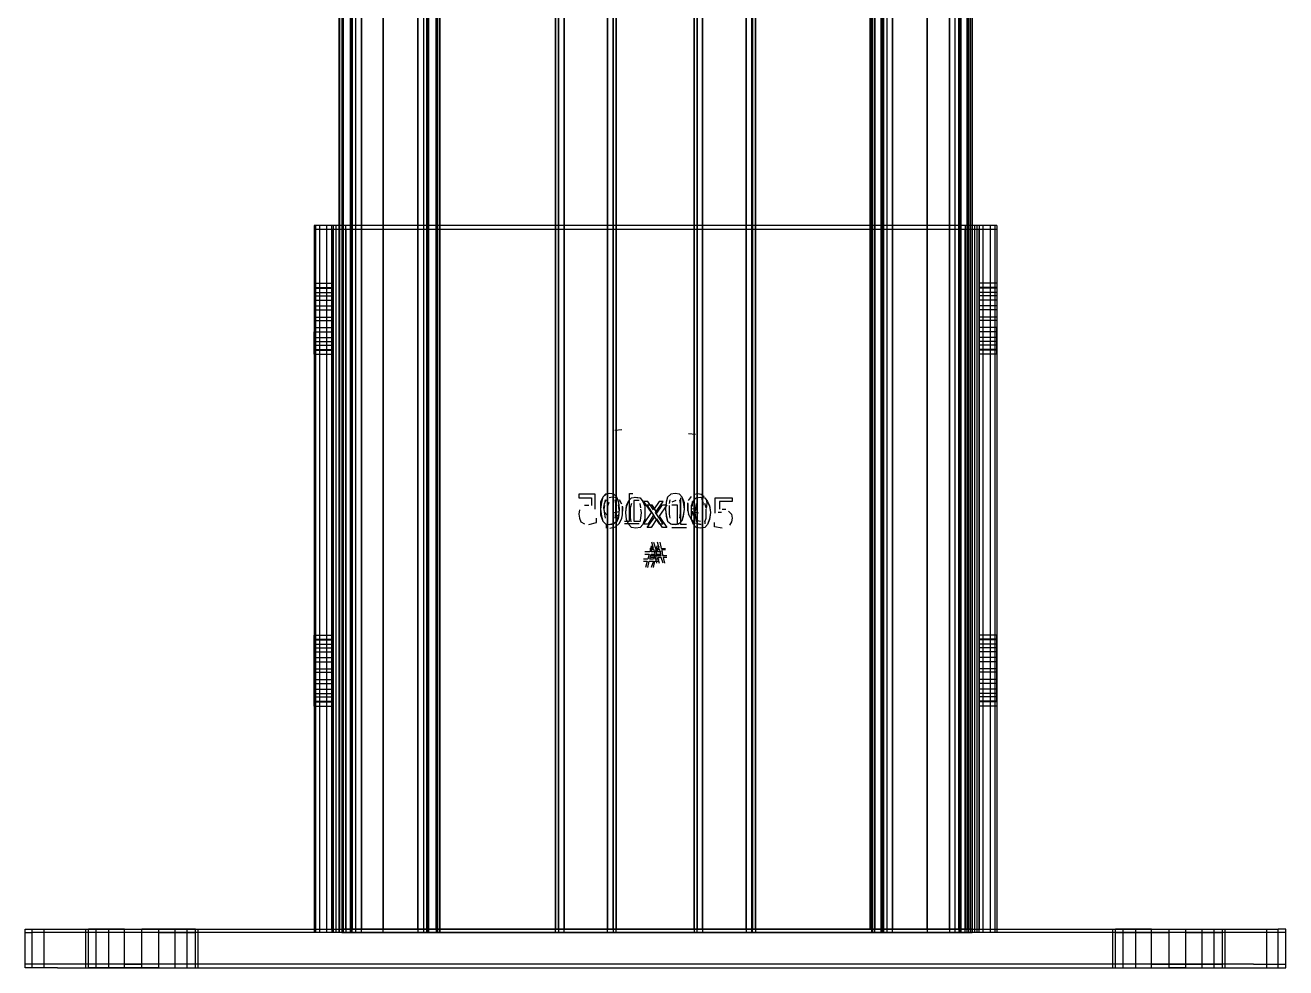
# Model space of a CAD drawing. Extents: x -0.56 to 3.72, y -0.16 to 4.75.
# Drawn here: x 3.545 to 3.7242, y -0.1599 to -0.0259 of the extents above; entities that cross this region are included whole.
import ezdxf

# ---------------------------------------------------------------- set-up
doc = ezdxf.new("R2010")
doc.units = 0
doc.layers.add('OUTLINES', color=7, linetype='Continuous', true_color=0x000009)

msp = doc.modelspace()

# ---------------------------------------------------------------- linework, layer by layer
at = {"layer": 'OUTLINES'}
for p, q in [((3.5897, 4.7456), (3.5897, -0.1544)), ((3.59, 4.7456), (3.59, -0.1544)), ((3.5902, -0.1544), (3.5902, 4.7456)), ((3.5912, 4.7456), (3.5912, -0.1544)), ((3.5913, -0.1544), (3.5913, 4.7456)), ((3.5914, -0.1544), (3.5914, 4.7456)), ((3.5915, 4.7456), (3.5915, -0.1544)), ((3.592, -0.1544), (3.592, 4.7456)), ((3.5928, 4.7456), (3.5928, -0.1544)), ((3.5959, 4.7456), (3.5959, -0.1544)), ((3.6008, -0.1544), (3.6008, 4.7456)), ((3.6016, 4.7456), (3.6016, -0.1544)), ((3.6021, 4.7456), (3.6021, -0.1544)), ((3.6022, 4.7456), (3.6022, -0.1544)), ((3.6023, -0.1544), (3.6023, 4.7456)), ((3.6024, -0.1544), (3.6024, 4.7456)), ((3.6034, -0.1544), (3.6034, 4.7456)), ((3.6036, -0.1544), (3.6036, 4.7456)), ((3.6039, 4.7456), (3.6039, -0.1544)), ((3.6204, 4.7456), (3.6204, -0.1544)), ((3.6208, -0.1544), (3.6208, 4.7456)), ((3.6216, 4.7456), (3.6216, -0.1544)), ((3.6278, 4.7456), (3.6278, -0.1544)), ((3.6286, -0.1544), (3.6286, 4.7456)), ((3.629, 4.7456), (3.629, -0.1544)), ((3.6401, -0.1544), (3.6401, 4.7456)), ((3.6405, 4.7456), (3.6405, -0.1544)), ((3.6413, -0.1544), (3.6413, 4.7456)), ((3.6475, -0.1544), (3.6475, 4.7456)), ((3.6483, 4.7456), (3.6483, -0.1544)), ((3.6484, 4.7456), (3.6484, -0.1544)), ((3.6488, -0.1544), (3.6488, 4.7456)), ((3.6651, -0.1544), (3.6651, 4.7456)), ((3.6653, -0.1544), (3.6653, 4.7456)), ((3.6655, -0.1544), (3.6655, 4.7456)), ((3.6658, 4.7456), (3.6658, -0.1544)), ((3.6667, -0.1544), (3.6667, 4.7456)), ((3.6668, 4.7456), (3.6668, -0.1544)), ((3.6669, 4.7456), (3.6669, -0.1544)), ((3.667, -0.1544), (3.667, 4.7456)), ((3.6675, 4.7456), (3.6675, -0.1544)), ((3.6683, 4.7456), (3.6683, -0.1544)), ((3.6732, -0.1544), (3.6732, 4.7456)), ((3.6764, -0.1544), (3.6764, 4.7456)), ((3.6772, -0.1544), (3.6772, 4.7456)), ((3.6777, -0.1544), (3.6777, 4.7456)), ((3.6778, -0.1544), (3.6778, 4.7456)), ((3.6779, 4.7456), (3.6779, -0.1544)), ((3.678, 4.7456), (3.678, -0.1544)), ((3.6789, 4.7456), (3.6789, -0.1544)), ((3.6791, 4.7456), (3.6791, -0.1544)), ((3.6794, -0.1544), (3.6794, 4.7456)), ((3.6796, 4.7456), (3.6796, -0.1544)), ((3.5896, 4.7451), (3.5896, -0.1549)), ((3.5897, -0.1549), (3.5897, 4.7451)), ((3.59, 4.7451), (3.59, -0.1549)), ((3.5902, 4.7451), (3.5902, -0.1549)), ((3.5912, 4.7451), (3.5912, -0.1549)), ((3.5913, 4.7451), (3.5913, -0.1549)), ((3.5914, -0.1549), (3.5914, 4.7451)), ((3.5915, -0.1549), (3.5915, 4.7451)), ((3.592, -0.1549), (3.592, 4.7451)), ((3.5928, -0.1549), (3.5928, 4.7451)), ((3.5959, -0.1549), (3.5959, 4.7451)), ((3.6008, 4.7451), (3.6008, -0.1549)), ((3.6016, 4.7451), (3.6016, -0.1549)), ((3.6021, -0.1549), (3.6021, 4.7451)), ((3.6022, 4.7451), (3.6022, -0.1549)), ((3.6023, 4.7451), (3.6023, -0.1549)), ((3.6024, -0.1549), (3.6024, 4.7451)), ((3.6034, 4.7451), (3.6034, -0.1549)), ((3.6036, -0.1549), (3.6036, 4.7451)), ((3.6039, -0.1549), (3.6039, 4.7451)), ((3.604, -0.1549), (3.604, 4.7451)), ((3.6204, -0.1549), (3.6204, 4.7451)), ((3.6208, 4.7451), (3.6208, -0.1549)), ((3.6216, -0.1549), (3.6216, 4.7451)), ((3.6278, -0.1549), (3.6278, 4.7451)), ((3.6286, 4.7451), (3.6286, -0.1549)), ((3.629, -0.1549), (3.629, 4.7451)), ((3.6401, 4.7451), (3.6401, -0.1549)), ((3.6405, -0.1549), (3.6405, 4.7451)), ((3.6413, 4.7451), (3.6413, -0.1549)), ((3.6475, 4.7451), (3.6475, -0.1549)), ((3.6483, -0.1549), (3.6483, 4.7451)), ((3.6484, -0.1549), (3.6484, 4.7451)), ((3.6488, 4.7451), (3.6488, -0.1549)), ((3.6653, 4.7451), (3.6653, -0.1549)), ((3.6655, -0.1549), (3.6655, 4.7451)), ((3.6658, -0.1549), (3.6658, 4.7451)), ((3.6667, -0.1549), (3.6667, 4.7451)), ((3.6668, -0.1549), (3.6668, 4.7451)), ((3.6669, 4.7451), (3.6669, -0.1549)), ((3.667, 4.7451), (3.667, -0.1549)), ((3.6675, 4.7451), (3.6675, -0.1549)), ((3.6683, -0.1549), (3.6683, 4.7451)), ((3.6732, 4.7451), (3.6732, -0.1549)), ((3.6764, 4.7451), (3.6764, -0.1549)), ((3.6772, -0.1549), (3.6772, 4.7451)), ((3.6777, 4.7451), (3.6777, -0.1549)), ((3.6778, -0.1549), (3.6778, 4.7451)), ((3.6779, -0.1549), (3.6779, 4.7451)), ((3.678, 4.7451), (3.678, -0.1549)), ((3.6789, -0.1549), (3.6789, 4.7451)), ((3.6791, 4.7451), (3.6791, -0.1549)), ((3.6794, 4.7451), (3.6794, -0.1549)), ((3.5886, -0.0544), (3.5861, -0.0544)), ((3.5861, -0.0544), (3.5861, -0.1544)), ((3.5861, -0.0549), (3.5886, -0.0549)), ((3.5861, -0.0549), (3.5861, -0.1549)), ((3.5863, -0.1544), (3.5863, -0.0544)), ((3.5869, -0.0544), (3.5863, -0.0544)), ((3.5863, -0.1549), (3.5863, -0.0549)), ((3.5863, -0.0549), (3.5869, -0.0549)), ((3.5869, -0.1544), (3.5869, -0.0544)), ((3.5879, -0.0544), (3.5869, -0.0544)), ((3.5869, -0.1549), (3.5869, -0.0549)), ((3.5869, -0.0549), (3.5879, -0.0549)), ((3.5879, -0.1544), (3.5879, -0.0544)), ((3.5892, -0.0544), (3.5879, -0.0544)), ((3.5879, -0.1549), (3.5879, -0.0549)), ((3.5879, -0.0549), (3.5892, -0.0549)), ((3.5886, -0.1544), (3.5886, -0.0544)), ((3.5886, -0.0549), (3.5886, -0.1549)), ((3.5888, -0.0544), (3.5888, -0.1544)), ((3.5896, -0.0544), (3.5888, -0.0544)), ((3.5888, -0.0549), (3.5896, -0.0549)), ((3.5888, -0.0549), (3.5888, -0.1549)), ((3.5892, -0.1544), (3.5892, -0.0544)), ((3.5906, -0.0544), (3.5892, -0.0544)), ((3.5892, -0.1549), (3.5892, -0.0549)), ((3.5892, -0.0549), (3.5906, -0.0549)), ((3.5896, -0.0544), (3.5896, -0.1544)), ((3.5906, -0.0544), (3.5896, -0.0544)), ((3.5896, -0.0549), (3.5906, -0.0549)), ((3.5896, -0.0549), (3.5896, -0.1549)), ((3.5906, -0.1544), (3.5906, -0.0544)), ((3.6786, -0.0544), (3.5906, -0.0544)), ((3.5906, -0.0549), (3.6786, -0.0549)), ((3.5906, -0.0549), (3.5906, -0.1549)), ((3.68, -0.0544), (3.6786, -0.0544)), ((3.6786, -0.0544), (3.6786, -0.1544)), ((3.6796, -0.0544), (3.6786, -0.0544)), ((3.6786, -0.0549), (3.68, -0.0549)), ((3.6786, -0.0549), (3.6796, -0.0549)), ((3.6786, -0.1549), (3.6786, -0.0549)), ((3.6796, -0.0544), (3.6796, -0.1544)), ((3.6803, -0.0544), (3.6796, -0.0544)), ((3.6796, -0.0549), (3.6803, -0.0549)), ((3.6796, -0.0549), (3.6796, -0.1549)), ((3.68, -0.1544), (3.68, -0.0544)), ((3.6812, -0.0544), (3.68, -0.0544)), ((3.68, -0.1549), (3.68, -0.0549)), ((3.68, -0.0549), (3.6812, -0.0549)), ((3.6803, -0.0544), (3.6803, -0.1544)), ((3.6803, -0.0549), (3.6803, -0.1549)), ((3.6806, -0.0544), (3.6806, -0.1544)), ((3.6831, -0.0544), (3.6806, -0.0544)), ((3.6806, -0.0549), (3.6831, -0.0549)), ((3.6806, -0.1549), (3.6806, -0.0549)), ((3.6812, -0.1544), (3.6812, -0.0544)), ((3.6822, -0.0544), (3.6812, -0.0544)), ((3.6812, -0.1549), (3.6812, -0.0549)), ((3.6812, -0.0549), (3.6822, -0.0549)), ((3.6822, -0.1544), (3.6822, -0.0544)), ((3.6829, -0.0544), (3.6822, -0.0544)), ((3.6822, -0.1549), (3.6822, -0.0549)), ((3.6822, -0.0549), (3.6829, -0.0549)), ((3.6829, -0.1544), (3.6829, -0.0544)), ((3.6829, -0.1549), (3.6829, -0.0549)), ((3.6831, -0.0544), (3.6831, -0.1544)), ((3.6831, -0.0549), (3.6831, -0.1549)), ((3.5861, -0.0626), (3.5886, -0.0626)), ((3.5861, -0.0626), (3.5861, -0.0633)), ((3.5886, -0.0626), (3.5886, -0.0633)), ((3.6831, -0.0626), (3.6806, -0.0626)), ((3.6806, -0.0626), (3.6806, -0.0633)), ((3.6831, -0.0626), (3.6831, -0.0633)), ((3.5861, -0.0632), (3.5886, -0.0632)), ((3.5861, -0.0632), (3.5861, -0.0639)), ((3.5861, -0.0633), (3.5886, -0.0633)), ((3.5861, -0.0633), (3.5861, -0.0644)), ((3.5861, -0.0639), (3.5886, -0.0639)), ((3.5861, -0.0639), (3.5861, -0.065)), ((3.5861, -0.0644), (3.5886, -0.0644)), ((3.5861, -0.0644), (3.5861, -0.0658)), ((3.5886, -0.0632), (3.5886, -0.0639)), ((3.5886, -0.0633), (3.5886, -0.0644)), ((3.5886, -0.0639), (3.5886, -0.065)), ((3.5886, -0.0644), (3.5886, -0.0658)), ((3.6831, -0.0632), (3.6806, -0.0632)), ((3.6806, -0.0632), (3.6806, -0.0639)), ((3.6831, -0.0633), (3.6806, -0.0633)), ((3.6806, -0.0633), (3.6806, -0.0644)), ((3.6831, -0.0639), (3.6806, -0.0639)), ((3.6806, -0.0639), (3.6806, -0.065)), ((3.6831, -0.0644), (3.6806, -0.0644)), ((3.6806, -0.0644), (3.6806, -0.0658)), ((3.6831, -0.0632), (3.6831, -0.0639)), ((3.6831, -0.0633), (3.6831, -0.0644)), ((3.6831, -0.0639), (3.6831, -0.065)), ((3.6831, -0.0644), (3.6831, -0.0658)), ((3.5861, -0.065), (3.5886, -0.065)), ((3.5861, -0.065), (3.5861, -0.0664)), ((3.5861, -0.0658), (3.5886, -0.0658)), ((3.5861, -0.0658), (3.5861, -0.0674)), ((3.5886, -0.065), (3.5886, -0.0664)), ((3.5886, -0.0658), (3.5886, -0.0674)), ((3.6831, -0.065), (3.6806, -0.065)), ((3.6806, -0.065), (3.6806, -0.0664)), ((3.6831, -0.0658), (3.6806, -0.0658)), ((3.6806, -0.0658), (3.6806, -0.0674)), ((3.6831, -0.065), (3.6831, -0.0664)), ((3.6831, -0.0658), (3.6831, -0.0674)), ((3.5861, -0.0664), (3.5886, -0.0664)), ((3.5861, -0.0664), (3.5861, -0.0679)), ((3.5861, -0.0674), (3.5886, -0.0674)), ((3.5861, -0.0674), (3.5861, -0.0689)), ((3.5861, -0.0679), (3.5886, -0.0679)), ((3.5861, -0.0679), (3.5861, -0.0695)), ((3.5886, -0.0664), (3.5886, -0.0679)), ((3.5886, -0.0674), (3.5886, -0.0689)), ((3.5886, -0.0679), (3.5886, -0.0695)), ((3.6831, -0.0664), (3.6806, -0.0664)), ((3.6806, -0.0664), (3.6806, -0.0679)), ((3.6831, -0.0674), (3.6806, -0.0674)), ((3.6806, -0.0674), (3.6806, -0.0689)), ((3.6831, -0.0679), (3.6806, -0.0679)), ((3.6806, -0.0679), (3.6806, -0.0695)), ((3.6831, -0.0664), (3.6831, -0.0679)), ((3.6831, -0.0674), (3.6831, -0.0689)), ((3.6831, -0.0679), (3.6831, -0.0695)), ((3.5861, -0.0689), (3.5886, -0.0689)), ((3.5861, -0.0689), (3.5861, -0.0703)), ((3.5861, -0.0695), (3.5886, -0.0695)), ((3.5861, -0.0709), (3.5861, -0.0695)), ((3.5886, -0.0703), (3.5886, -0.0689)), ((3.5886, -0.0695), (3.5886, -0.0709)), ((3.6831, -0.0689), (3.6806, -0.0689)), ((3.6806, -0.0689), (3.6806, -0.0703)), ((3.6831, -0.0695), (3.6806, -0.0695)), ((3.6806, -0.0709), (3.6806, -0.0695)), ((3.6831, -0.0703), (3.6831, -0.0689)), ((3.6831, -0.0695), (3.6831, -0.0709)), ((3.5861, -0.0703), (3.5886, -0.0703)), ((3.5861, -0.0714), (3.5861, -0.0703)), ((3.5861, -0.0709), (3.5886, -0.0709)), ((3.5861, -0.072), (3.5861, -0.0709)), ((3.5861, -0.0714), (3.5886, -0.0714)), ((3.5861, -0.0721), (3.5861, -0.0714)), ((3.5886, -0.0714), (3.5886, -0.0703)), ((3.5886, -0.072), (3.5886, -0.0709)), ((3.5886, -0.0721), (3.5886, -0.0714)), ((3.6831, -0.0703), (3.6806, -0.0703)), ((3.6806, -0.0714), (3.6806, -0.0703)), ((3.6831, -0.0709), (3.6806, -0.0709)), ((3.6806, -0.072), (3.6806, -0.0709)), ((3.6831, -0.0714), (3.6806, -0.0714)), ((3.6806, -0.0721), (3.6806, -0.0714)), ((3.6831, -0.0714), (3.6831, -0.0703)), ((3.6831, -0.072), (3.6831, -0.0709)), ((3.6831, -0.0721), (3.6831, -0.0714)), ((3.5861, -0.072), (3.5886, -0.072)), ((3.5861, -0.0727), (3.5861, -0.072)), ((3.5861, -0.0721), (3.5886, -0.0721)), ((3.5861, -0.0727), (3.5886, -0.0727)), ((3.5886, -0.0727), (3.5886, -0.072)), ((3.6831, -0.072), (3.6806, -0.072)), ((3.6806, -0.0727), (3.6806, -0.072)), ((3.6831, -0.0721), (3.6806, -0.0721)), ((3.6831, -0.0727), (3.6806, -0.0727)), ((3.6831, -0.0727), (3.6831, -0.072)), ((3.6288, -0.0835), (3.6298, -0.0834)), ((3.6403, -0.0841), (3.6393, -0.084)), ((3.626, -0.0926), (3.6237, -0.0926)), ((3.6237, -0.0926), (3.6237, -0.0931)), ((3.6237, -0.0931), (3.6255, -0.0931)), ((3.6255, -0.0931), (3.6255, -0.0942)), ((3.626, -0.0947), (3.626, -0.0926)), ((3.6271, -0.093), (3.6268, -0.0937)), ((3.6271, -0.093), (3.6269, -0.0937)), ((3.6276, -0.0926), (3.6271, -0.093)), ((3.6275, -0.0926), (3.6271, -0.093)), ((3.6281, -0.0925), (3.6275, -0.0926)), ((3.6281, -0.0925), (3.6276, -0.0926)), ((3.6285, -0.093), (3.628, -0.0931)), ((3.6287, -0.0926), (3.6281, -0.0925)), ((3.6291, -0.0931), (3.6285, -0.093)), ((3.6291, -0.093), (3.6287, -0.0926)), ((3.6294, -0.0938), (3.6291, -0.093)), ((3.6294, -0.0937), (3.6291, -0.093)), ((3.6308, -0.0935), (3.6312, -0.0931)), ((3.6309, -0.0964), (3.6309, -0.0925)), ((3.6309, -0.0925), (3.6314, -0.0925)), ((3.6312, -0.0931), (3.6318, -0.093)), ((3.6316, -0.093), (3.6323, -0.0931)), ((3.6318, -0.093), (3.6324, -0.0931)), ((3.6324, -0.0931), (3.6328, -0.0936)), ((3.6363, -0.093), (3.6361, -0.0937)), ((3.6368, -0.0926), (3.6363, -0.093)), ((3.6374, -0.0925), (3.6368, -0.0926)), ((3.638, -0.0926), (3.6374, -0.0925)), ((3.6384, -0.093), (3.638, -0.0926)), ((3.6382, -0.0969), (3.6382, -0.0931)), ((3.6387, -0.0938), (3.6384, -0.093)), ((3.6386, -0.0937), (3.6384, -0.093)), ((3.6393, -0.0935), (3.6397, -0.0929)), ((3.64, -0.0935), (3.6404, -0.0931)), ((3.6401, -0.0926), (3.6406, -0.0925)), ((3.6404, -0.0931), (3.641, -0.093)), ((3.6406, -0.0925), (3.6411, -0.0926)), ((3.641, -0.093), (3.6416, -0.0931)), ((3.6411, -0.0926), (3.6415, -0.0929)), ((3.6416, -0.0931), (3.642, -0.0936)), ((3.6431, -0.0953), (3.6431, -0.0931)), ((3.6431, -0.0931), (3.6455, -0.0931)), ((3.6455, -0.0931), (3.6455, -0.0936)), ((3.6238, -0.0948), (3.6237, -0.0954)), ((3.6251, -0.0942), (3.6245, -0.0942)), ((3.6268, -0.0937), (3.6268, -0.0947)), ((3.6269, -0.0937), (3.6268, -0.0947)), ((3.6268, -0.0947), (3.6268, -0.0955)), ((3.6268, -0.0947), (3.6269, -0.0957)), ((3.6273, -0.0939), (3.6272, -0.0945)), ((3.6272, -0.0945), (3.6273, -0.0951)), ((3.6276, -0.0934), (3.6273, -0.0939)), ((3.6273, -0.0947), (3.6274, -0.0942)), ((3.6274, -0.0954), (3.6273, -0.0947)), ((3.6274, -0.0939), (3.6275, -0.0934)), ((3.6278, -0.0944), (3.628, -0.0937)), ((3.6278, -0.0949), (3.6278, -0.0944)), ((3.6288, -0.0934), (3.6289, -0.0939)), ((3.6289, -0.0939), (3.6289, -0.0947)), ((3.6289, -0.0947), (3.6289, -0.0953)), ((3.6293, -0.0941), (3.6294, -0.0948)), ((3.6295, -0.0947), (3.6294, -0.0937)), ((3.6295, -0.0947), (3.6294, -0.0938)), ((3.6294, -0.0956), (3.6295, -0.0947)), ((3.6294, -0.0957), (3.6295, -0.0947)), ((3.6298, -0.094), (3.6295, -0.0934)), ((3.6299, -0.095), (3.6299, -0.0943)), ((3.6299, -0.0944), (3.6299, -0.095)), ((3.6304, -0.0952), (3.6305, -0.0942)), ((3.6304, -0.0952), (3.6305, -0.0944)), ((3.6305, -0.0944), (3.6308, -0.0935)), ((3.6305, -0.0942), (3.6308, -0.0935)), ((3.6312, -0.0939), (3.631, -0.0945)), ((3.631, -0.0945), (3.631, -0.0952)), ((3.6315, -0.0935), (3.6315, -0.0964)), ((3.6323, -0.0935), (3.6315, -0.0935)), ((3.6325, -0.0945), (3.6324, -0.0939)), ((3.6326, -0.0952), (3.6325, -0.0947)), ((3.6328, -0.0936), (3.6331, -0.0943)), ((3.6328, -0.0936), (3.6331, -0.0942)), ((3.6335, -0.0936), (3.6329, -0.0936)), ((3.6329, -0.0936), (3.634, -0.0952)), ((3.6331, -0.0942), (3.6331, -0.0952)), ((3.6331, -0.0943), (3.6331, -0.0952)), ((3.6334, -0.0941), (3.6341, -0.0941)), ((3.6345, -0.0958), (3.6334, -0.0941)), ((3.6343, -0.0948), (3.6335, -0.0936)), ((3.6341, -0.0941), (3.6348, -0.0953)), ((3.6351, -0.0936), (3.6343, -0.0948)), ((3.6346, -0.0952), (3.6357, -0.0936)), ((3.6348, -0.0953), (3.6356, -0.0941)), ((3.6357, -0.0936), (3.6351, -0.0936)), ((3.6362, -0.0941), (3.6351, -0.0957)), ((3.6356, -0.0941), (3.6362, -0.0941)), ((3.6361, -0.0937), (3.636, -0.0947)), ((3.636, -0.0947), (3.6361, -0.0955)), ((3.636, -0.0947), (3.6361, -0.0957)), ((3.6366, -0.0939), (3.6367, -0.0934)), ((3.6366, -0.0947), (3.6366, -0.0942)), ((3.6366, -0.0954), (3.6366, -0.0947)), ((3.6375, -0.0935), (3.6369, -0.0937)), ((3.6369, -0.0941), (3.6377, -0.0941)), ((3.6377, -0.0941), (3.6377, -0.0969)), ((3.638, -0.0934), (3.6381, -0.0939)), ((3.6381, -0.0939), (3.6381, -0.0947)), ((3.6381, -0.0947), (3.6381, -0.0953)), ((3.6387, -0.0947), (3.6386, -0.0937)), ((3.6386, -0.0956), (3.6387, -0.0947)), ((3.6386, -0.0957), (3.6387, -0.0947)), ((3.6387, -0.0947), (3.6387, -0.0938)), ((3.6392, -0.0944), (3.6392, -0.0938)), ((3.6392, -0.0939), (3.6392, -0.0944)), ((3.6392, -0.095), (3.6392, -0.0944)), ((3.6392, -0.0944), (3.6392, -0.0949)), ((3.6392, -0.0949), (3.6393, -0.0954)), ((3.6397, -0.0944), (3.64, -0.0935)), ((3.6397, -0.0942), (3.64, -0.0935)), ((3.6397, -0.0952), (3.6397, -0.0942)), ((3.6397, -0.0952), (3.6397, -0.0944)), ((3.6398, -0.0936), (3.6398, -0.0943)), ((3.6398, -0.0946), (3.6405, -0.0948)), ((3.6403, -0.0945), (3.6402, -0.0952)), ((3.6404, -0.0939), (3.6403, -0.0945)), ((3.6414, -0.0939), (3.6412, -0.0932)), ((3.6413, -0.0944), (3.6414, -0.0939)), ((3.6418, -0.0945), (3.6416, -0.0939)), ((3.6418, -0.0933), (3.6419, -0.0939)), ((3.6419, -0.0939), (3.6418, -0.0946)), ((3.6418, -0.0952), (3.6418, -0.0947)), ((3.642, -0.0936), (3.6423, -0.0943)), ((3.642, -0.0936), (3.6423, -0.0942)), ((3.6423, -0.0942), (3.6424, -0.0952)), ((3.6423, -0.0943), (3.6424, -0.0952)), ((3.6455, -0.0936), (3.6437, -0.0936)), ((3.6437, -0.0936), (3.6437, -0.0947)), ((3.6441, -0.0947), (3.6446, -0.0947)), ((3.6237, -0.0954), (3.6238, -0.096)), ((3.6238, -0.096), (3.624, -0.0965)), ((3.624, -0.0965), (3.6245, -0.0968)), ((3.6251, -0.0969), (3.6262, -0.0966)), ((3.6262, -0.0966), (3.6262, -0.096)), ((3.6268, -0.0955), (3.6271, -0.0964)), ((3.6269, -0.0957), (3.6271, -0.0964)), ((3.6271, -0.0964), (3.6275, -0.0968)), ((3.6273, -0.0951), (3.6277, -0.0955)), ((3.6275, -0.096), (3.6274, -0.0954)), ((3.6281, -0.0969), (3.6287, -0.0967)), ((3.6294, -0.0951), (3.6286, -0.0953)), ((3.6287, -0.0968), (3.6292, -0.0963)), ((3.6287, -0.0967), (3.6292, -0.0963)), ((3.6289, -0.0953), (3.6288, -0.096)), ((3.6289, -0.0957), (3.6294, -0.0955)), ((3.6289, -0.0972), (3.6295, -0.0967)), ((3.6293, -0.0961), (3.629, -0.0966)), ((3.629, -0.0966), (3.6292, -0.0961)), ((3.6292, -0.0961), (3.6294, -0.0955)), ((3.6292, -0.0963), (3.6294, -0.0956)), ((3.6292, -0.0963), (3.6294, -0.0957)), ((3.6294, -0.0955), (3.6293, -0.0961)), ((3.6295, -0.0967), (3.6298, -0.096)), ((3.6298, -0.096), (3.6299, -0.0955)), ((3.6299, -0.0955), (3.6299, -0.095)), ((3.6302, -0.0964), (3.6309, -0.0964)), ((3.6305, -0.0962), (3.6304, -0.0952)), ((3.6308, -0.0969), (3.6305, -0.0962)), ((3.631, -0.0952), (3.631, -0.0959)), ((3.631, -0.0959), (3.6311, -0.0965)), ((3.6315, -0.0964), (3.6323, -0.0964)), ((3.6324, -0.0965), (3.6325, -0.096)), ((3.6325, -0.096), (3.6326, -0.0952)), ((3.6331, -0.0961), (3.6328, -0.0969)), ((3.6331, -0.0962), (3.6328, -0.0969)), ((3.634, -0.0952), (3.6329, -0.0968)), ((3.6331, -0.0952), (3.6331, -0.0961)), ((3.6331, -0.0952), (3.6331, -0.0962)), ((3.6334, -0.0973), (3.6345, -0.0958)), ((3.6336, -0.0968), (3.6343, -0.0956)), ((3.6348, -0.0961), (3.634, -0.0973)), ((3.6343, -0.0956), (3.6351, -0.0968)), ((3.6357, -0.0968), (3.6346, -0.0952)), ((3.6356, -0.0973), (3.6348, -0.0961)), ((3.6351, -0.0957), (3.6362, -0.0973)), ((3.6361, -0.0955), (3.6363, -0.0964)), ((3.6361, -0.0957), (3.6363, -0.0964)), ((3.6363, -0.0964), (3.6368, -0.0968)), ((3.6367, -0.096), (3.6366, -0.0954)), ((3.6374, -0.0969), (3.638, -0.0967)), ((3.6379, -0.0968), (3.6384, -0.0963)), ((3.6381, -0.0953), (3.638, -0.096)), ((3.638, -0.0967), (3.6384, -0.0963)), ((3.6384, -0.0963), (3.6386, -0.0956)), ((3.6384, -0.0963), (3.6386, -0.0957)), ((3.6397, -0.0962), (3.6393, -0.0954)), ((3.6397, -0.0962), (3.6397, -0.0952)), ((3.64, -0.0969), (3.6397, -0.0962)), ((3.6402, -0.0967), (3.6397, -0.0962)), ((3.6398, -0.095), (3.6399, -0.0956)), ((3.6402, -0.0952), (3.6403, -0.0959)), ((3.6407, -0.0953), (3.6402, -0.0952)), ((3.6411, -0.0969), (3.6402, -0.0967)), ((3.6403, -0.0959), (3.6404, -0.0965)), ((3.6405, -0.0963), (3.641, -0.0964)), ((3.6416, -0.0965), (3.6418, -0.096)), ((3.6416, -0.0963), (3.6416, -0.0968)), ((3.6418, -0.096), (3.6418, -0.0952)), ((3.6423, -0.0961), (3.642, -0.0969)), ((3.6423, -0.0962), (3.642, -0.0969)), ((3.6424, -0.0952), (3.6423, -0.0961)), ((3.6424, -0.0952), (3.6423, -0.0962)), ((3.643, -0.0972), (3.643, -0.0966)), ((3.644, -0.0952), (3.6435, -0.0952)), ((3.645, -0.095), (3.6454, -0.0954)), ((3.6454, -0.0965), (3.6451, -0.097)), ((3.6454, -0.0954), (3.6455, -0.096)), ((3.6455, -0.096), (3.6454, -0.0965)), ((3.6275, -0.0968), (3.6281, -0.0969)), ((3.6276, -0.0968), (3.6276, -0.0974)), ((3.6286, -0.0968), (3.6281, -0.0969)), ((3.6281, -0.0969), (3.6287, -0.0968)), ((3.6281, -0.0974), (3.6289, -0.0972)), ((3.6323, -0.0968), (3.6302, -0.0968)), ((3.6312, -0.0973), (3.6308, -0.0969)), ((3.6318, -0.0974), (3.6312, -0.0973)), ((3.6324, -0.0973), (3.6318, -0.0974)), ((3.6328, -0.0969), (3.6324, -0.0973)), ((3.6329, -0.0968), (3.6336, -0.0968)), ((3.634, -0.0973), (3.6334, -0.0973)), ((3.6351, -0.0968), (3.6357, -0.0968)), ((3.6362, -0.0973), (3.6356, -0.0973)), ((3.6368, -0.0968), (3.6374, -0.0969)), ((3.6377, -0.0969), (3.6369, -0.0969)), ((3.6369, -0.0973), (3.639, -0.0973)), ((3.6374, -0.0969), (3.6379, -0.0968)), ((3.639, -0.0969), (3.6382, -0.0969)), ((3.6404, -0.0973), (3.64, -0.0969)), ((3.641, -0.0974), (3.6404, -0.0973)), ((3.6406, -0.0968), (3.6411, -0.0969)), ((3.6416, -0.0973), (3.641, -0.0974)), ((3.642, -0.0969), (3.6416, -0.0973)), ((3.6441, -0.0974), (3.643, -0.0972)), ((3.634, -0.0999), (3.6338, -0.1008)), ((3.6338, -0.1003), (3.6343, -0.1003)), ((3.634, -0.1008), (3.6342, -0.0999)), ((3.6343, -0.1003), (3.6341, -0.0994)), ((3.6343, -0.0994), (3.6346, -0.1003)), ((3.6348, -0.0999), (3.6346, -0.1008)), ((3.6346, -0.1003), (3.6351, -0.1003)), ((3.6348, -0.1008), (3.6351, -0.0999)), ((3.6351, -0.1003), (3.6349, -0.0994)), ((3.6352, -0.0994), (3.6354, -0.1003)), ((3.6354, -0.1003), (3.636, -0.1003)), ((3.6335, -0.1018), (3.6329, -0.1018)), ((3.6329, -0.1021), (3.6334, -0.1021)), ((3.6338, -0.1008), (3.6331, -0.1008)), ((3.6331, -0.1011), (3.6337, -0.1011)), ((3.6334, -0.1021), (3.6332, -0.103)), ((3.6337, -0.1011), (3.6335, -0.1018)), ((3.6335, -0.103), (3.6337, -0.1021)), ((3.6337, -0.1021), (3.6343, -0.1021)), ((3.6344, -0.1005), (3.6338, -0.1005)), ((3.6338, -0.1018), (3.634, -0.1011)), ((3.6343, -0.1018), (3.6338, -0.1018)), ((3.6346, -0.1008), (3.634, -0.1008)), ((3.634, -0.1011), (3.6345, -0.1011)), ((3.634, -0.1013), (3.6346, -0.1013)), ((3.6346, -0.1016), (3.634, -0.1016)), ((3.6343, -0.1021), (3.634, -0.103)), ((3.6345, -0.1011), (3.6343, -0.1018)), ((3.6343, -0.103), (3.6345, -0.1021)), ((3.6346, -0.1013), (3.6344, -0.1005)), ((3.6345, -0.1021), (3.6351, -0.1021)), ((3.6352, -0.1005), (3.6346, -0.1005)), ((3.6346, -0.1005), (3.6348, -0.1013)), ((3.6346, -0.1018), (3.6348, -0.1011)), ((3.6348, -0.1024), (3.6346, -0.1016)), ((3.6351, -0.1018), (3.6346, -0.1018)), ((3.6354, -0.1008), (3.6348, -0.1008)), ((3.6348, -0.1011), (3.6354, -0.1011)), ((3.6348, -0.1013), (3.6354, -0.1013)), ((3.6354, -0.1016), (3.6349, -0.1016)), ((3.6349, -0.1016), (3.6351, -0.1024)), ((3.6354, -0.1013), (3.6352, -0.1005)), ((3.6357, -0.1024), (3.6354, -0.1016)), ((3.6355, -0.1005), (3.6356, -0.1013)), ((3.636, -0.1005), (3.6355, -0.1005)), ((3.6356, -0.1013), (3.6362, -0.1013)), ((3.6357, -0.1016), (3.6359, -0.1024)), ((3.6362, -0.1016), (3.6357, -0.1016)), ((3.5861, -0.1126), (3.5886, -0.1126)), ((3.5861, -0.1133), (3.5861, -0.1126)), ((3.5886, -0.1133), (3.5886, -0.1126)), ((3.6831, -0.1126), (3.6806, -0.1126)), ((3.6806, -0.1133), (3.6806, -0.1126)), ((3.6831, -0.1133), (3.6831, -0.1126)), ((3.5861, -0.1132), (3.5886, -0.1132)), ((3.5861, -0.1139), (3.5861, -0.1132)), ((3.5861, -0.1133), (3.5886, -0.1133)), ((3.5861, -0.1144), (3.5861, -0.1133)), ((3.5861, -0.1139), (3.5886, -0.1139)), ((3.5861, -0.115), (3.5861, -0.1139)), ((3.5861, -0.1144), (3.5886, -0.1144)), ((3.5861, -0.1158), (3.5861, -0.1144)), ((3.5886, -0.1139), (3.5886, -0.1132)), ((3.5886, -0.1144), (3.5886, -0.1133)), ((3.5886, -0.115), (3.5886, -0.1139)), ((3.5886, -0.1158), (3.5886, -0.1144)), ((3.6831, -0.1132), (3.6806, -0.1132)), ((3.6806, -0.1139), (3.6806, -0.1132)), ((3.6831, -0.1133), (3.6806, -0.1133)), ((3.6806, -0.1144), (3.6806, -0.1133)), ((3.6831, -0.1139), (3.6806, -0.1139)), ((3.6806, -0.115), (3.6806, -0.1139)), ((3.6831, -0.1144), (3.6806, -0.1144)), ((3.6806, -0.1158), (3.6806, -0.1144)), ((3.6831, -0.1139), (3.6831, -0.1132)), ((3.6831, -0.1144), (3.6831, -0.1133)), ((3.6831, -0.115), (3.6831, -0.1139)), ((3.6831, -0.1158), (3.6831, -0.1144)), ((3.5861, -0.115), (3.5886, -0.115)), ((3.5861, -0.1164), (3.5861, -0.115)), ((3.5861, -0.1158), (3.5886, -0.1158)), ((3.5861, -0.1158), (3.5861, -0.1174)), ((3.5861, -0.1164), (3.5886, -0.1164)), ((3.5861, -0.1179), (3.5861, -0.1164)), ((3.5886, -0.1164), (3.5886, -0.115)), ((3.5886, -0.1174), (3.5886, -0.1158)), ((3.5886, -0.1164), (3.5886, -0.1179)), ((3.6831, -0.115), (3.6806, -0.115)), ((3.6806, -0.1164), (3.6806, -0.115)), ((3.6831, -0.1158), (3.6806, -0.1158)), ((3.6806, -0.1158), (3.6806, -0.1174)), ((3.6831, -0.1164), (3.6806, -0.1164)), ((3.6806, -0.1179), (3.6806, -0.1164)), ((3.6831, -0.1164), (3.6831, -0.115)), ((3.6831, -0.1174), (3.6831, -0.1158)), ((3.6831, -0.1164), (3.6831, -0.1179)), ((3.5861, -0.1174), (3.5886, -0.1174)), ((3.5861, -0.1174), (3.5861, -0.1189)), ((3.5861, -0.1179), (3.5886, -0.1179)), ((3.5861, -0.1195), (3.5861, -0.1179)), ((3.5886, -0.1189), (3.5886, -0.1174)), ((3.5886, -0.1179), (3.5886, -0.1195)), ((3.6831, -0.1174), (3.6806, -0.1174)), ((3.6806, -0.1174), (3.6806, -0.1189)), ((3.6831, -0.1179), (3.6806, -0.1179)), ((3.6806, -0.1195), (3.6806, -0.1179)), ((3.6831, -0.1189), (3.6831, -0.1174)), ((3.6831, -0.1179), (3.6831, -0.1195)), ((3.5861, -0.1189), (3.5886, -0.1189)), ((3.5861, -0.1189), (3.5861, -0.1203)), ((3.5861, -0.1195), (3.5886, -0.1195)), ((3.5861, -0.1209), (3.5861, -0.1195)), ((3.5886, -0.1203), (3.5886, -0.1189)), ((3.5886, -0.1195), (3.5886, -0.1209)), ((3.6831, -0.1189), (3.6806, -0.1189)), ((3.6806, -0.1189), (3.6806, -0.1203)), ((3.6831, -0.1195), (3.6806, -0.1195)), ((3.6806, -0.1209), (3.6806, -0.1195)), ((3.6831, -0.1203), (3.6831, -0.1189)), ((3.6831, -0.1195), (3.6831, -0.1209)), ((3.5861, -0.1203), (3.5886, -0.1203)), ((3.5861, -0.1203), (3.5861, -0.1214)), ((3.5861, -0.1209), (3.5886, -0.1209)), ((3.5861, -0.122), (3.5861, -0.1209)), ((3.5861, -0.1214), (3.5886, -0.1214)), ((3.5861, -0.1214), (3.5861, -0.1221)), ((3.5886, -0.1214), (3.5886, -0.1203)), ((3.5886, -0.1209), (3.5886, -0.122)), ((3.5886, -0.1221), (3.5886, -0.1214)), ((3.6831, -0.1203), (3.6806, -0.1203)), ((3.6806, -0.1203), (3.6806, -0.1214)), ((3.6831, -0.1209), (3.6806, -0.1209)), ((3.6806, -0.122), (3.6806, -0.1209)), ((3.6831, -0.1214), (3.6806, -0.1214)), ((3.6806, -0.1214), (3.6806, -0.1221)), ((3.6831, -0.1214), (3.6831, -0.1203)), ((3.6831, -0.1209), (3.6831, -0.122)), ((3.6831, -0.1221), (3.6831, -0.1214)), ((3.5861, -0.122), (3.5886, -0.122)), ((3.5861, -0.1227), (3.5861, -0.122)), ((3.5861, -0.1221), (3.5886, -0.1221)), ((3.5861, -0.1227), (3.5886, -0.1227)), ((3.5886, -0.122), (3.5886, -0.1227)), ((3.6831, -0.122), (3.6806, -0.122)), ((3.6806, -0.1227), (3.6806, -0.122)), ((3.6831, -0.1221), (3.6806, -0.1221)), ((3.6831, -0.1227), (3.6806, -0.1227)), ((3.6831, -0.122), (3.6831, -0.1227)), ((3.545, -0.1594), (3.545, -0.1544)), ((3.545, -0.1544), (3.546, -0.1544)), ((3.545, -0.1599), (3.545, -0.1549)), ((3.545, -0.1549), (3.546, -0.1549)), ((3.546, -0.1594), (3.546, -0.1544)), ((3.546, -0.1544), (3.5477, -0.1544)), ((3.546, -0.1599), (3.546, -0.1549)), ((3.5477, -0.1549), (3.546, -0.1549)), ((3.5477, -0.1594), (3.5477, -0.1544)), ((3.5477, -0.1544), (3.5496, -0.1544)), ((3.5477, -0.1599), (3.5477, -0.1549)), ((3.5496, -0.1549), (3.5477, -0.1549)), ((3.5496, -0.1544), (3.7196, -0.1544)), ((3.7196, -0.1549), (3.5496, -0.1549)), ((3.5536, -0.1594), (3.5536, -0.1544)), ((3.5536, -0.1599), (3.5536, -0.1549)), ((3.554, -0.1594), (3.554, -0.1544)), ((3.5551, -0.1544), (3.554, -0.1544)), ((3.554, -0.1599), (3.554, -0.1549)), ((3.5551, -0.1549), (3.554, -0.1549)), ((3.5551, -0.1594), (3.5551, -0.1544)), ((3.5569, -0.1544), (3.5551, -0.1544)), ((3.5551, -0.1599), (3.5551, -0.1549)), ((3.5569, -0.1549), (3.5551, -0.1549)), ((3.5569, -0.1594), (3.5569, -0.1544)), ((3.5591, -0.1544), (3.5569, -0.1544)), ((3.5569, -0.1599), (3.5569, -0.1549)), ((3.5591, -0.1549), (3.5569, -0.1549)), ((3.5591, -0.1594), (3.5591, -0.1544)), ((3.5591, -0.1544), (3.5616, -0.1544)), ((3.5591, -0.1599), (3.5591, -0.1549)), ((3.5616, -0.1549), (3.5591, -0.1549)), ((3.5616, -0.1594), (3.5616, -0.1544)), ((3.564, -0.1544), (3.5616, -0.1544)), ((3.5616, -0.1599), (3.5616, -0.1549)), ((3.564, -0.1549), (3.5616, -0.1549)), ((3.564, -0.1594), (3.564, -0.1544)), ((3.5663, -0.1544), (3.564, -0.1544)), ((3.564, -0.1599), (3.564, -0.1549)), ((3.564, -0.1549), (3.5663, -0.1549)), ((3.5663, -0.1594), (3.5663, -0.1544)), ((3.568, -0.1544), (3.5663, -0.1544)), ((3.5663, -0.1599), (3.5663, -0.1549)), ((3.5663, -0.1549), (3.568, -0.1549)), ((3.568, -0.1594), (3.568, -0.1544)), ((3.5692, -0.1544), (3.568, -0.1544)), ((3.568, -0.1599), (3.568, -0.1549)), ((3.568, -0.1549), (3.5692, -0.1549)), ((3.5692, -0.1594), (3.5692, -0.1544)), ((3.5692, -0.1599), (3.5692, -0.1549)), ((3.5696, -0.1594), (3.5696, -0.1544)), ((3.5696, -0.1599), (3.5696, -0.1549)), ((3.5861, -0.1544), (3.5886, -0.1544)), ((3.5886, -0.1549), (3.5861, -0.1549)), ((3.5863, -0.1544), (3.5869, -0.1544)), ((3.5869, -0.1549), (3.5863, -0.1549)), ((3.5869, -0.1544), (3.5879, -0.1544)), ((3.5879, -0.1549), (3.5869, -0.1549)), ((3.5879, -0.1544), (3.5892, -0.1544)), ((3.5892, -0.1549), (3.5879, -0.1549)), ((3.5888, -0.1544), (3.5896, -0.1544)), ((3.5896, -0.1549), (3.5888, -0.1549)), ((3.5892, -0.1544), (3.5906, -0.1544)), ((3.5906, -0.1549), (3.5892, -0.1549)), ((3.5896, -0.1544), (3.5906, -0.1544)), ((3.5906, -0.1549), (3.5896, -0.1549)), ((3.5912, -0.1544), (3.59, -0.1544)), ((3.59, -0.1549), (3.5912, -0.1549)), ((3.5902, -0.1544), (3.5909, -0.1544)), ((3.5909, -0.1549), (3.5902, -0.1549)), ((3.6786, -0.1544), (3.5906, -0.1544)), ((3.5906, -0.1549), (3.6786, -0.1549)), ((3.6017, -0.1544), (3.5909, -0.1544)), ((3.5909, -0.1549), (3.6017, -0.1549)), ((3.5928, -0.1544), (3.5912, -0.1544)), ((3.5912, -0.1549), (3.5928, -0.1549)), ((3.592, -0.1544), (3.5914, -0.1544)), ((3.5914, -0.1549), (3.592, -0.1549)), ((3.6027, -0.1544), (3.5919, -0.1544)), ((3.5919, -0.1549), (3.6027, -0.1549)), ((3.5928, -0.1544), (3.592, -0.1544)), ((3.592, -0.1549), (3.5928, -0.1549)), ((3.5928, -0.1544), (3.6199, -0.1544)), ((3.6199, -0.1549), (3.5928, -0.1549)), ((3.5959, -0.1544), (3.6008, -0.1544)), ((3.5959, -0.1549), (3.6008, -0.1549)), ((3.6024, -0.1544), (3.6008, -0.1544)), ((3.6016, -0.1544), (3.6008, -0.1544)), ((3.6008, -0.1549), (3.6024, -0.1549)), ((3.6008, -0.1549), (3.6016, -0.1549)), ((3.6022, -0.1544), (3.6016, -0.1544)), ((3.6016, -0.1549), (3.6022, -0.1549)), ((3.6036, -0.1544), (3.6024, -0.1544)), ((3.6024, -0.1549), (3.6036, -0.1549)), ((3.6027, -0.1544), (3.6034, -0.1544)), ((3.6034, -0.1549), (3.6027, -0.1549)), ((3.6204, -0.1544), (3.6199, -0.1544)), ((3.6208, -0.1544), (3.6199, -0.1544)), ((3.6199, -0.1549), (3.6204, -0.1549)), ((3.6199, -0.1549), (3.6208, -0.1549)), ((3.6216, -0.1544), (3.6208, -0.1544)), ((3.6208, -0.1549), (3.6216, -0.1549)), ((3.6211, -0.1544), (3.6271, -0.1544)), ((3.6271, -0.1549), (3.6211, -0.1549)), ((3.6223, -0.1544), (3.6216, -0.1544)), ((3.6216, -0.1549), (3.6223, -0.1549)), ((3.6223, -0.1544), (3.6283, -0.1544)), ((3.6283, -0.1549), (3.6223, -0.1549)), ((3.6278, -0.1544), (3.6271, -0.1544)), ((3.6271, -0.1549), (3.6278, -0.1549)), ((3.6286, -0.1544), (3.6278, -0.1544)), ((3.6278, -0.1549), (3.6286, -0.1549)), ((3.6295, -0.1544), (3.6286, -0.1544)), ((3.6286, -0.1549), (3.6295, -0.1549)), ((3.6295, -0.1544), (3.629, -0.1544)), ((3.629, -0.1549), (3.6295, -0.1549)), ((3.6295, -0.1544), (3.6397, -0.1544)), ((3.6397, -0.1549), (3.6295, -0.1549)), ((3.6405, -0.1544), (3.6397, -0.1544)), ((3.6397, -0.1549), (3.6405, -0.1549)), ((3.6413, -0.1544), (3.6405, -0.1544)), ((3.6405, -0.1549), (3.6413, -0.1549)), ((3.6408, -0.1544), (3.6469, -0.1544)), ((3.6469, -0.1549), (3.6408, -0.1549)), ((3.642, -0.1544), (3.6413, -0.1544)), ((3.6413, -0.1549), (3.642, -0.1549)), ((3.642, -0.1544), (3.648, -0.1544)), ((3.648, -0.1549), (3.642, -0.1549)), ((3.6475, -0.1544), (3.6469, -0.1544)), ((3.6469, -0.1549), (3.6475, -0.1549)), ((3.6483, -0.1544), (3.6475, -0.1544)), ((3.6475, -0.1549), (3.6483, -0.1549)), ((3.6492, -0.1544), (3.6483, -0.1544)), ((3.6483, -0.1549), (3.6492, -0.1549)), ((3.6492, -0.1544), (3.6764, -0.1544)), ((3.6764, -0.1549), (3.6492, -0.1549)), ((3.6653, -0.1544), (3.6658, -0.1544)), ((3.6658, -0.1549), (3.6653, -0.1549)), ((3.6667, -0.1544), (3.6655, -0.1544)), ((3.6655, -0.1549), (3.6667, -0.1549)), ((3.6658, -0.1544), (3.6665, -0.1544)), ((3.6665, -0.1549), (3.6658, -0.1549)), ((3.6773, -0.1544), (3.6665, -0.1544)), ((3.6665, -0.1549), (3.6773, -0.1549)), ((3.6683, -0.1544), (3.6667, -0.1544)), ((3.6667, -0.1549), (3.6683, -0.1549)), ((3.6675, -0.1544), (3.6669, -0.1544)), ((3.6669, -0.1549), (3.6675, -0.1549)), ((3.6782, -0.1544), (3.6674, -0.1544)), ((3.6674, -0.1549), (3.6782, -0.1549)), ((3.6683, -0.1544), (3.6675, -0.1544)), ((3.6675, -0.1549), (3.6683, -0.1549)), ((3.6732, -0.1544), (3.6683, -0.1544)), ((3.6732, -0.1549), (3.6683, -0.1549)), ((3.6772, -0.1544), (3.6764, -0.1544)), ((3.678, -0.1544), (3.6764, -0.1544)), ((3.6764, -0.1549), (3.6772, -0.1549)), ((3.6764, -0.1549), (3.678, -0.1549)), ((3.6778, -0.1544), (3.6772, -0.1544)), ((3.6772, -0.1549), (3.6778, -0.1549)), ((3.6791, -0.1544), (3.678, -0.1544)), ((3.678, -0.1549), (3.6791, -0.1549)), ((3.6782, -0.1544), (3.6789, -0.1544)), ((3.6789, -0.1549), (3.6782, -0.1549)), ((3.6786, -0.1544), (3.68, -0.1544)), ((3.6786, -0.1544), (3.6796, -0.1544)), ((3.68, -0.1549), (3.6786, -0.1549)), ((3.6796, -0.1549), (3.6786, -0.1549)), ((3.6796, -0.1544), (3.6791, -0.1544)), ((3.6791, -0.1549), (3.6796, -0.1549)), ((3.6796, -0.1544), (3.6803, -0.1544)), ((3.6803, -0.1549), (3.6796, -0.1549)), ((3.68, -0.1544), (3.6812, -0.1544)), ((3.6812, -0.1549), (3.68, -0.1549)), ((3.6806, -0.1544), (3.6831, -0.1544)), ((3.6831, -0.1549), (3.6806, -0.1549)), ((3.6812, -0.1544), (3.6822, -0.1544)), ((3.6822, -0.1549), (3.6812, -0.1549)), ((3.6822, -0.1544), (3.6829, -0.1544)), ((3.6829, -0.1549), (3.6822, -0.1549)), ((3.6996, -0.1594), (3.6996, -0.1544)), ((3.6996, -0.1599), (3.6996, -0.1549)), ((3.7, -0.1594), (3.7, -0.1544)), ((3.7011, -0.1544), (3.7, -0.1544)), ((3.7, -0.1599), (3.7, -0.1549)), ((3.7, -0.1549), (3.7011, -0.1549)), ((3.7011, -0.1594), (3.7011, -0.1544)), ((3.7029, -0.1544), (3.7011, -0.1544)), ((3.7011, -0.1599), (3.7011, -0.1549)), ((3.7011, -0.1549), (3.7029, -0.1549)), ((3.7029, -0.1594), (3.7029, -0.1544)), ((3.7051, -0.1544), (3.7029, -0.1544)), ((3.7029, -0.1599), (3.7029, -0.1549)), ((3.7029, -0.1549), (3.7051, -0.1549)), ((3.7051, -0.1594), (3.7051, -0.1544)), ((3.7051, -0.1544), (3.7076, -0.1544)), ((3.7051, -0.1599), (3.7051, -0.1549)), ((3.7051, -0.1549), (3.7076, -0.1549)), ((3.7076, -0.1594), (3.7076, -0.1544)), ((3.7076, -0.1544), (3.71, -0.1544)), ((3.7076, -0.1599), (3.7076, -0.1549)), ((3.71, -0.1549), (3.7076, -0.1549)), ((3.71, -0.1594), (3.71, -0.1544)), ((3.71, -0.1544), (3.7123, -0.1544)), ((3.71, -0.1599), (3.71, -0.1549)), ((3.71, -0.1549), (3.7123, -0.1549)), ((3.7123, -0.1594), (3.7123, -0.1544)), ((3.7123, -0.1544), (3.714, -0.1544)), ((3.7123, -0.1599), (3.7123, -0.1549)), ((3.7123, -0.1549), (3.714, -0.1549)), ((3.714, -0.1594), (3.714, -0.1544)), ((3.714, -0.1544), (3.7152, -0.1544)), ((3.714, -0.1599), (3.714, -0.1549)), ((3.714, -0.1549), (3.7152, -0.1549)), ((3.7152, -0.1594), (3.7152, -0.1544)), ((3.7152, -0.1599), (3.7152, -0.1549)), ((3.7156, -0.1594), (3.7156, -0.1544)), ((3.7156, -0.1599), (3.7156, -0.1549)), ((3.7196, -0.1544), (3.7215, -0.1544)), ((3.7215, -0.1549), (3.7196, -0.1549)), ((3.7215, -0.1594), (3.7215, -0.1544)), ((3.7215, -0.1544), (3.7231, -0.1544)), ((3.7215, -0.1599), (3.7215, -0.1549)), ((3.7231, -0.1549), (3.7215, -0.1549)), ((3.7231, -0.1594), (3.7231, -0.1544)), ((3.7242, -0.1544), (3.7231, -0.1544)), ((3.7231, -0.1599), (3.7231, -0.1549)), ((3.7242, -0.1549), (3.7231, -0.1549)), ((3.7242, -0.1594), (3.7242, -0.1544)), ((3.7242, -0.1599), (3.7242, -0.1549)), ((3.546, -0.1594), (3.545, -0.1594)), ((3.5477, -0.1594), (3.546, -0.1594)), ((3.5496, -0.1594), (3.5477, -0.1594)), ((3.7196, -0.1594), (3.5496, -0.1594)), ((3.5551, -0.1594), (3.554, -0.1594)), ((3.5569, -0.1594), (3.5551, -0.1594)), ((3.5591, -0.1594), (3.5569, -0.1594)), ((3.5591, -0.1594), (3.5616, -0.1594)), ((3.564, -0.1594), (3.5616, -0.1594)), ((3.5663, -0.1594), (3.564, -0.1594)), ((3.568, -0.1594), (3.5663, -0.1594)), ((3.5692, -0.1594), (3.568, -0.1594)), ((3.7011, -0.1594), (3.7, -0.1594)), ((3.7029, -0.1594), (3.7011, -0.1594)), ((3.7051, -0.1594), (3.7029, -0.1594)), ((3.7051, -0.1594), (3.7076, -0.1594)), ((3.7076, -0.1594), (3.71, -0.1594)), ((3.71, -0.1594), (3.7123, -0.1594)), ((3.7123, -0.1594), (3.714, -0.1594)), ((3.714, -0.1594), (3.7152, -0.1594)), ((3.7196, -0.1594), (3.7215, -0.1594)), ((3.7215, -0.1594), (3.7231, -0.1594)), ((3.7231, -0.1594), (3.7242, -0.1594)), ((3.546, -0.1599), (3.545, -0.1599)), ((3.5477, -0.1599), (3.546, -0.1599)), ((3.5496, -0.1599), (3.5477, -0.1599)), ((3.5496, -0.1599), (3.7196, -0.1599)), ((3.5551, -0.1599), (3.554, -0.1599)), ((3.5569, -0.1599), (3.5551, -0.1599)), ((3.5591, -0.1599), (3.5569, -0.1599)), ((3.5616, -0.1599), (3.5591, -0.1599)), ((3.564, -0.1599), (3.5616, -0.1599)), ((3.564, -0.1599), (3.5663, -0.1599)), ((3.5663, -0.1599), (3.568, -0.1599)), ((3.568, -0.1599), (3.5692, -0.1599)), ((3.7, -0.1599), (3.7011, -0.1599)), ((3.7011, -0.1599), (3.7029, -0.1599)), ((3.7029, -0.1599), (3.7051, -0.1599)), ((3.7051, -0.1599), (3.7076, -0.1599)), ((3.71, -0.1599), (3.7076, -0.1599)), ((3.71, -0.1599), (3.7123, -0.1599)), ((3.7123, -0.1599), (3.714, -0.1599)), ((3.714, -0.1599), (3.7152, -0.1599)), ((3.7196, -0.1599), (3.7215, -0.1599)), ((3.7215, -0.1599), (3.7231, -0.1599)), ((3.7231, -0.1599), (3.7242, -0.1599))]:
    msp.add_line(p, q, dxfattribs=at)

doc.saveas('drawing.dxf')
